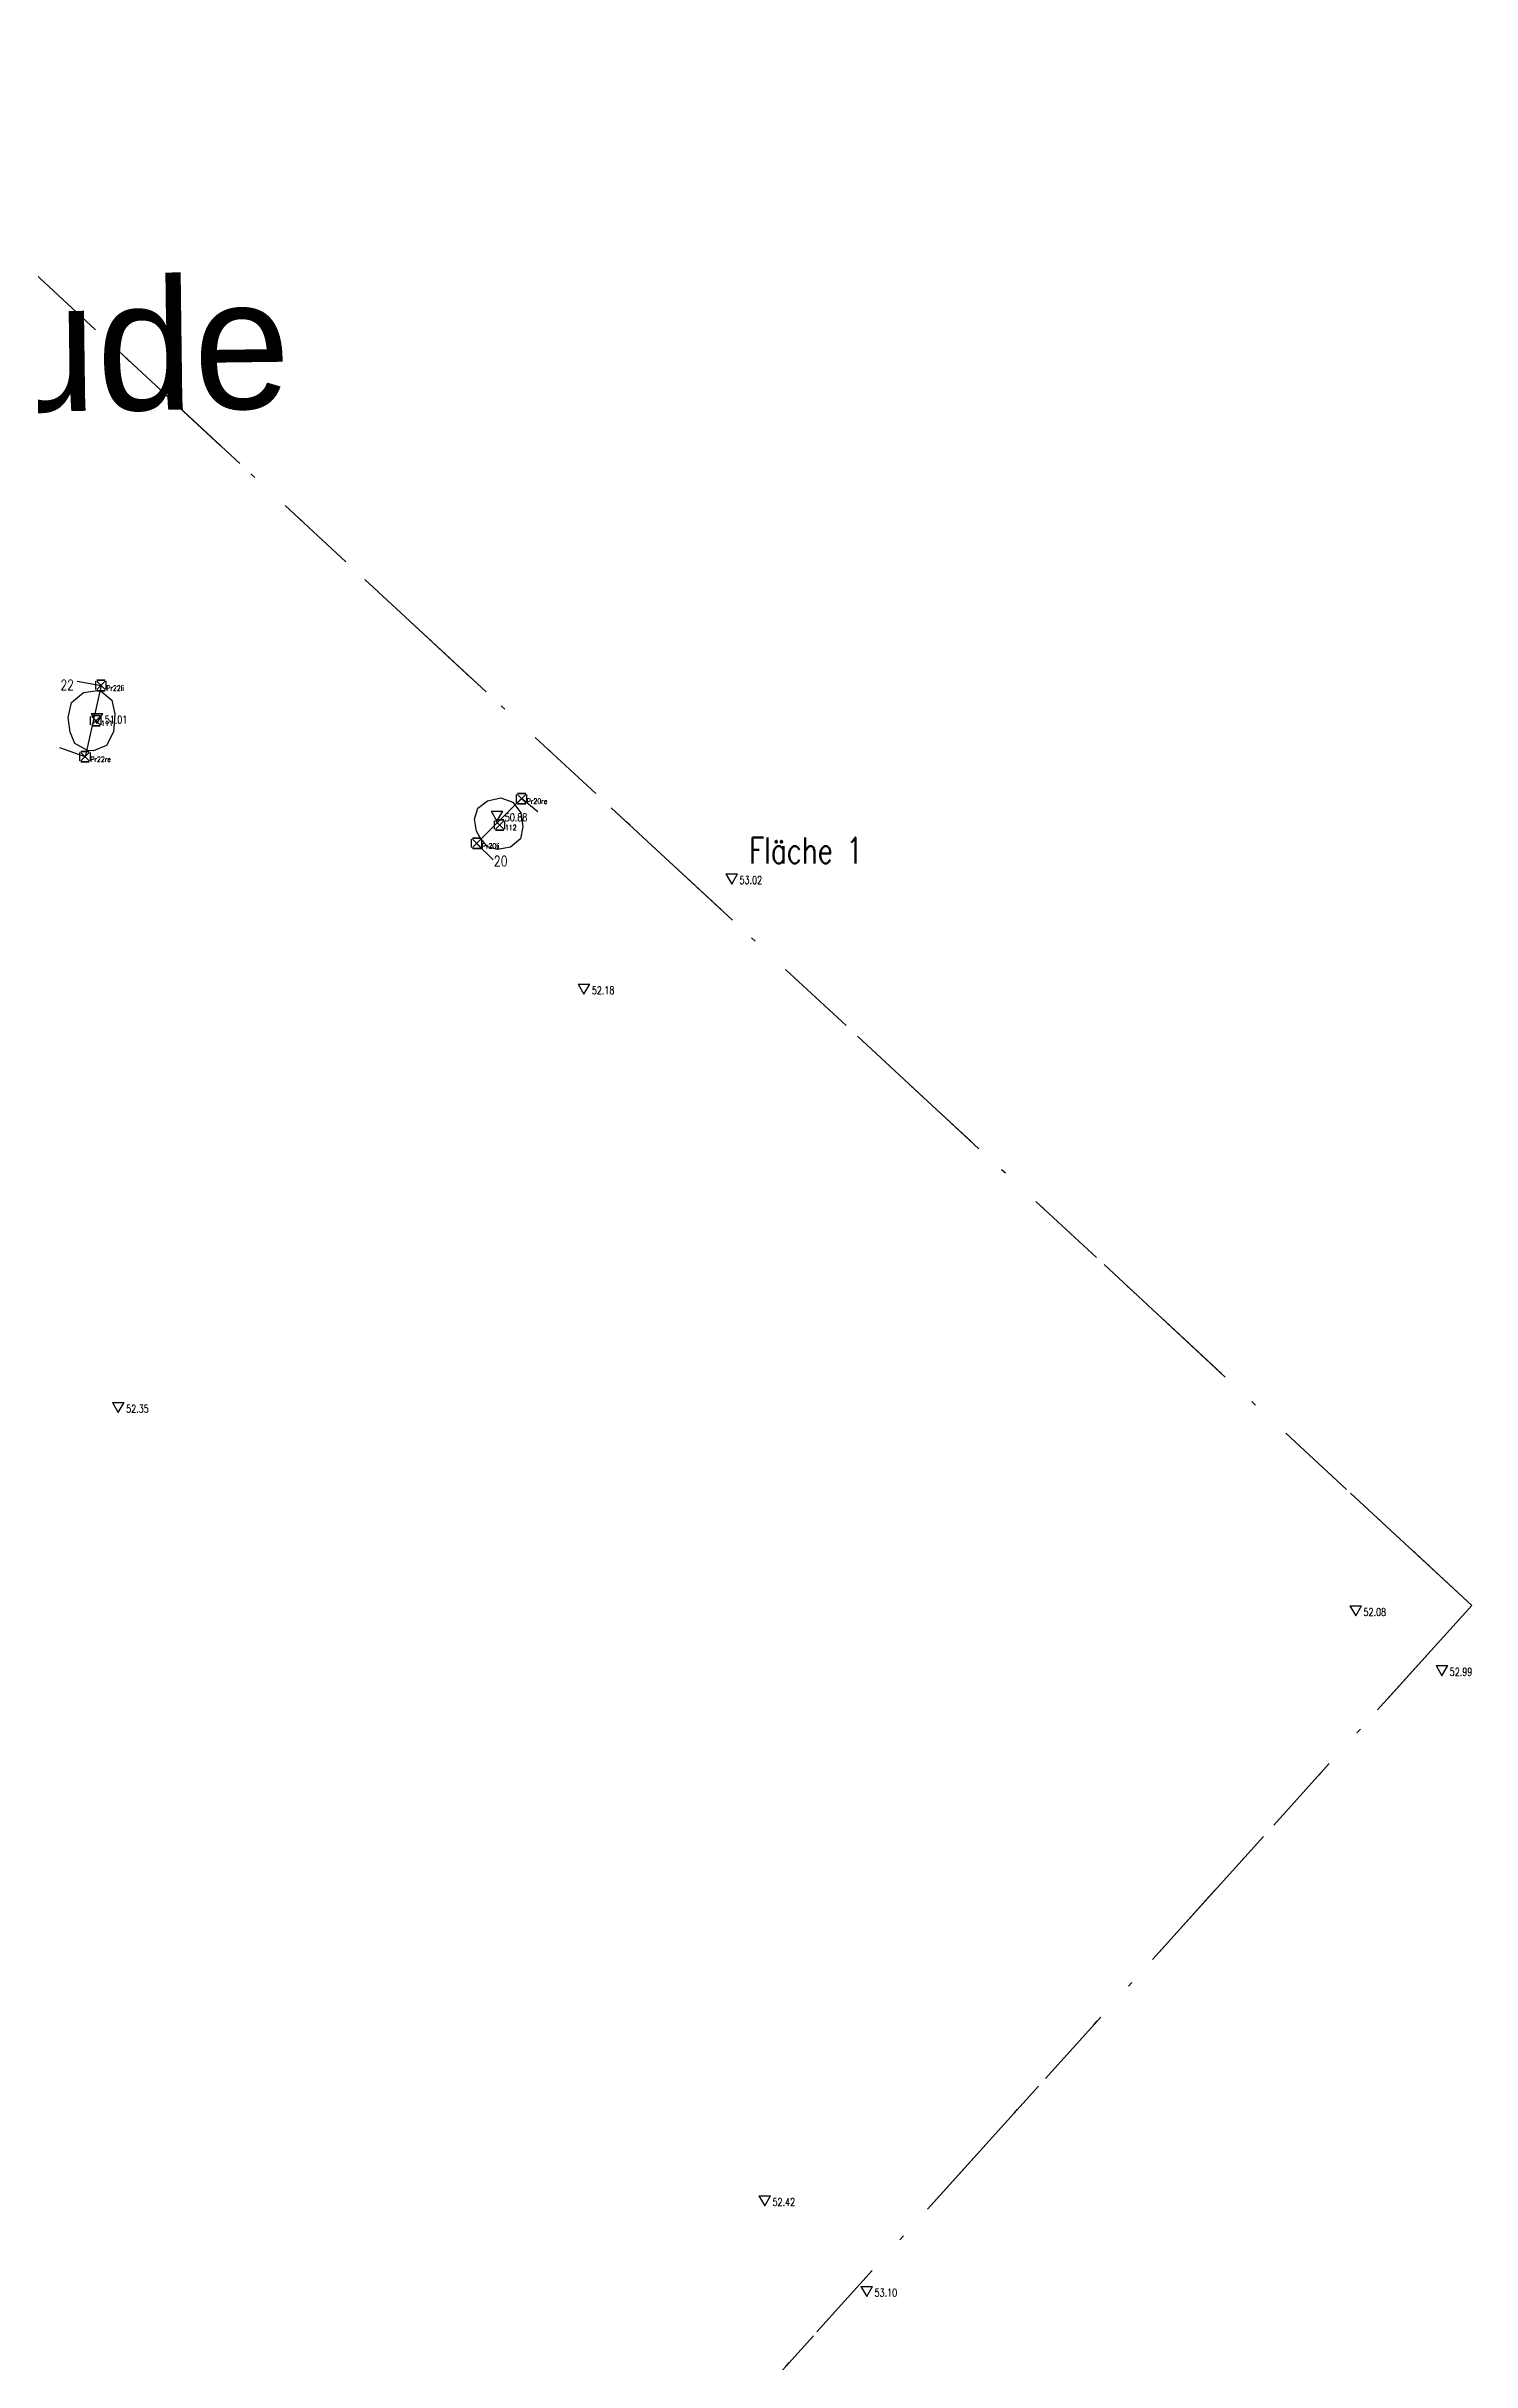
# Model space of a CAD drawing. Header units: metres. Extents: x 4462689 to 4462813, y 5793999 to 5794154.
# Drawn here: x 4462786.04 to 4462813.41, y 5794087.6 to 5794132.04 of the extents above; entities that cross this region are included whole.
import ezdxf

# ---------------------------------------------------------------- set-up
doc = ezdxf.new("R2010")
doc.units = ezdxf.units.M
doc.linetypes.add('STRICHPUNKT', pattern=[25.399999999999995, 12.7, -6.349999999999999, 0, -6.349999999999999])
doc.linetypes.add('STRICHPUNKTX2', pattern=[50.8, 25.4, -12.7, 0, -12.7])
for name, color, linetype in [('Befunde', 7, 'Continuous'), ('Flächengrenzen', 1, 'Continuous'), ('Grabungsgrenze', 102, 'STRICHPUNKTX2'), ('HÖHEN', 7, 'Continuous'), ('Koordinaten Befundmitte', 4, 'Continuous'), ('Parkplatz', 152, 'Continuous'), ('Profile', 5, 'Continuous'), ('Profile Passpunkte', 5, 'Continuous')]:
    doc.layers.add(name, color=color, linetype=linetype)
doc.layers.get('0').off()
doc.styles.add('ROMANS', font='ROMANS.shx', dxfattribs={"width": 0.75})

# ---------------------------------------------------------------- blocks, each defined once
blk = doc.blocks.new('HP_FERTIG_OBERKANTE')
for p, q in [((-0.075, 0.1299038105676658), (0.075, 0.1299038105676658)), ((-0.075, 0.1299038105676658), (0, 0)), ((0, 0), (0.075, 0.1299038105676658))]:
    blk.add_line(p, q)
at = {"style": 'ROMANS', "width": 0.75}
blk.add_attdef('HÖHE', (0.1, 0), '', height=0.1, dxfattribs=at)
blk = doc.blocks.new('CONTROL')
for p, q in [((-0.1, 0.1, 0.1), (-0.1, 0.1, -0.1)), ((-0.1, -0.08, -0.1), (-0.1, 0.08, -0.1)), ((-0.1, -0.08, 0.1), (-0.1, 0.08, 0.1)), ((0.08, 0.1, 0.1), (-0.08, 0.1, 0.1)), ((-0.08, 0.1, -0.1), (0.08, 0.1, -0.1)), ((0.08, -0.08, 0.08), (-0.08, 0.08, -0.08)), ((-0.08, -0.08, -0.08), (0.08, 0.08, 0.08)), ((-0.08, 0.08, 0.08), (0.08, -0.08, -0.08)), ((0.08, 0.08, -0.08), (-0.08, -0.08, 0.08)), ((0.1, 0.1, -0.1), (0.1, 0.1, 0.1)), ((0.1, -0.08, -0.1), (0.1, 0.08, -0.1)), ((0.1, -0.08, 0.1), (0.1, 0.08, 0.1)), ((-0.1, -0.1, 0.1), (-0.1, -0.1, -0.1)), ((0.08, -0.1, 0.1), (-0.08, -0.1, 0.1)), ((-0.08, -0.1, -0.1), (0.08, -0.1, -0.1)), ((0.1, -0.1, -0.1), (0.1, -0.1, 0.1))]:
    blk.add_line(p, q)
at = {"style": 'ROMANS', "width": 0.75}
blk.add_attdef('NUMMER', (0.1, -0.1), '', height=0.1, dxfattribs=at)

msp = doc.modelspace()

# ---------------------------------------------------------------- linework, layer by layer
at = {"layer": 'Befunde'}
for points in [[(4462786.837973014, 5794118.527765286, 50.95104729101562), (4462786.591973014, 5794118.659765286, 50.97004729101563), (4462786.500973014, 5794118.881765286, 50.98804729101562), (4462786.465973014, 5794119.157765287, 50.98304729101563), (4462786.528973014, 5794119.445765286, 50.99204729101562), (4462786.757973014, 5794119.640765286, 50.99504729101562), (4462787.070973014, 5794119.682765287, 50.99304729101563), (4462787.301973015, 5794119.493765286, 50.98304729101563), (4462787.362973013, 5794119.221765286, 50.97204729101562), (4462787.335973014, 5794118.883765287, 50.98304729101563), (4462787.199973014, 5794118.619765287, 50.97504729101562), (4462786.947973014, 5794118.522765287, 50.97004729101563)], [(4462794.399973014, 5794116.804765287, 50.86204729101562), (4462794.306973014, 5794116.978765288, 50.85504729101562), (4462794.263973013, 5794117.211765287, 50.86804729101563), (4462794.329973014, 5794117.422765286, 50.86404729101563), (4462794.517973014, 5794117.561765286, 50.87504729101563), (4462794.767973014, 5794117.615765286, 50.85804729101563), (4462794.999973014, 5794117.532765287, 50.85704729101562), (4462795.154973014, 5794117.328765287, 50.85804729101563), (4462795.195973014, 5794117.064765286, 50.82804729101563), (4462795.145973014, 5794116.832765287, 50.83204729101563), (4462794.955973014, 5794116.672765286, 50.81304729101563), (4462794.709973014, 5794116.627765287, 50.83004729101562), (4462794.514973014, 5794116.679765286, 50.84104729101562), (4462794.431973014, 5794116.777765288, 50.86104729101562)]]:
    msp.add_polyline3d(points, close=True, dxfattribs=at)
at = {"layer": 'Flächengrenzen', "linetype": 'STRICHPUNKT', "ltscale": 0.125, "extrusion": (0.0052257869319254, 0.0159285599688569, 0.9998594761906598), "elevation": 115666.1395318161}
msp.add_lwpolyline([(-2434188.057340569, -6895576.564276193), (-2434189.662469127, -6895576.212089971), (-2434193.875100779, -6895574.381464728), (-2434192.187789481, -6895570.530456454), (-2434199.926229467, -6895566.270976843), (-2434206.38964229, -6895563.834613588), (-2434212.853055116, -6895561.398250333), (-2434223.517012133, -6895553.698790531), (-2434223.517012133, -6895553.698790531), (-2434226.672809316, -6895556.895610889), (-2434231.884430013, -6895570.452308188), (-2434238.603793206, -6895585.914816256), (-2434247.530232919, -6895606.078540496), (-2434207.542706095, -6895624.437306605), (-2434191.147118973, -6895584.348877421), (-2434188.057340569, -6895576.564276193)], close=True, dxfattribs=at)
at = {"layer": 'Grabungsgrenze', "linetype": 'STRICHPUNKT', "ltscale": 0.25, "extrusion": (0.0052257869319254, 0.0159285599688569, 0.9998594761906598), "elevation": 115666.1395318162}
msp.add_lwpolyline([(-2434247.530232922, -6895606.078540501), (-2434207.542706097, -6895624.437306608), (-2434196.756586842, -6895628.77354196), (-2434187.945192682, -6895632.45740903), (-2434175.751821678, -6895637.447434158), (-2434172.079705773, -6895628.439071706), (-2434166.657151827, -6895615.136569126), (-2434159.389753434, -6895597.308332334), (-2434155.444996382, -6895587.631916328), (-2434151.631965572, -6895571.174017353), (-2434179.972000374, -6895559.445580714), (-2434181.868468463, -6895569.509578764), (-2434184.04907192, -6895577.443742825), (-2434188.05734057, -6895576.564276198), (-2434189.664223279, -6895576.211327697), (-2434193.874879119, -6895574.381561053), (-2434192.187789483, -6895570.530456458), (-2434199.926229467, -6895566.270976847), (-2434209.621348705, -6895562.616431964), (-2434212.853055117, -6895561.398250338), (-2434223.517012135, -6895553.698790537), (-2434226.672809318, -6895556.895610893), (-2434233.542612047, -6895574.268094346), (-2434238.603793207, -6895585.91481626)], close=True, dxfattribs=at)
at = {"layer": 'Profile'}
for points in [[(4462786.637973015, 5794119.857765287, 51.01004729101562), (4462787.095973014, 5794119.774765285, 50.99504729101562), (4462786.789973014, 5794118.407765287, 50.98604729101563), (4462786.300973013, 5794118.579765286, 51.00504729101563)], [(4462795.480973015, 5794117.346765286, 50.85904729101562), (4462795.168973014, 5794117.602765286, 50.88804729101562), (4462794.305973014, 5794116.743765287, 50.88104729101562), (4462794.621973014, 5794116.427765287, 50.88004729101562)]]:
    msp.add_polyline3d(points, dxfattribs=at)

# ---------------------------------------------------------------- block references
at = {"layer": 'HÖHEN', "xscale": 1.5, "yscale": 1.5, "zscale": 1.5}
for p, values in [((4462787.015973013, 5794119.042765287, 50.99704729101563), {'HÖHE': '51.01'}), ((4462794.695973014, 5794117.168765287, 50.87404729101562), {'HÖHE': '50.88'}), ((4462799.203411434, 5794115.96430276, 53.00904729101562), {'HÖHE': '53.02'}), ((4462796.366973013, 5794113.849765286, 52.17404729101562), {'HÖHE': '52.18'}), ((4462787.426973014, 5794105.817765287, 52.34204729101563), {'HÖHE': '52.35'}), ((4462811.183973014, 5794101.916765287, 52.06904729101562), {'HÖHE': '52.08'}), ((4462812.839973014, 5794100.767765286, 52.98704729101562), {'HÖHE': '52.99'}), ((4462799.836973014, 5794090.590765287, 52.41504729101563), {'HÖHE': '52.42'}), ((4462801.796973014, 5794088.852765286, 53.09304729101563), {'HÖHE': '53.10'})]:
    msp.add_blockref('HP_FERTIG_OBERKANTE', p, dxfattribs=at).add_auto_attribs(values)
at = {"layer": 'Koordinaten Befundmitte', "color": 210}
for p, values in [((4462786.995383214, 5794119.099390737, 50.9988697704735), {'NUMMER': '111'}), ((4462794.749306448, 5794117.097351943, 50.89227284821678), {'NUMMER': '112'})]:
    msp.add_blockref('CONTROL', p, dxfattribs=at).add_auto_attribs(values)
at = {"layer": 'Profile Passpunkte', "color": 1}
for p, values in [((4462787.095973014, 5794119.774765285, 50.99504729101562), {'NUMMER': 'Pr22li'}), ((4462786.789973014, 5794118.407765287, 50.98604729101563), {'NUMMER': 'Pr22re'}), ((4462795.168973014, 5794117.602765286, 50.88804729101562), {'NUMMER': 'Pr20re'}), ((4462794.305973014, 5794116.743765287, 50.88104729101562), {'NUMMER': 'Pr20li'})]:
    msp.add_blockref('CONTROL', p, dxfattribs=at).add_auto_attribs(values)

# ---------------------------------------------------------------- texts
at = {"layer": 'Flächengrenzen', "style": 'ROMANS', "width": 0.75}
msp.add_text('Fläche 1', height=0.5, dxfattribs=at).set_placement((4462799.538234905, 5794116.357994531, -0.0079527089843765))
at = {"layer": 'Parkplatz', "insert": (4462746.480028557, 5794127.02725835, 54.4653), "char_height": 2.5, "attachment_point": 1, "rotation": 0.7383557219993733}
msp.add_mtext_dynamic_manual_height_columns('Ebel-Maschinenbau Gebäude', width=62.0072490945007, gutter_width=12.5, heights=[0], dxfattribs=at)
msp.add_mtext_dynamic_manual_height_columns('Ebel-Maschinenbau Gebäude', width=62.0072490945007, gutter_width=12.5, heights=[0], dxfattribs=at)
at = {"layer": 'Profile', "style": 'ROMANS', "width": 0.75}
for s, p in [('22', (4462786.315826607, 5794119.683875716, -0.0079527089843765)), ('20', (4462794.639443661, 5794116.303663066, -0.0079527089843765))]:
    msp.add_text(s, height=0.2, dxfattribs=at).set_placement(p)

doc.saveas('drawing.dxf')
